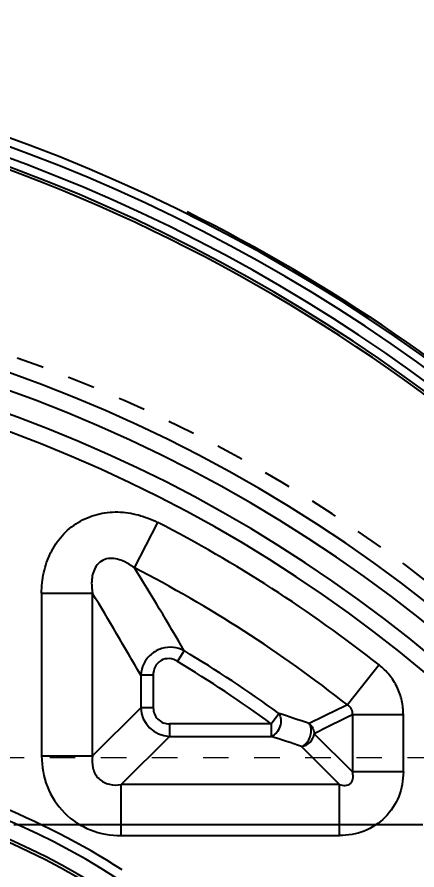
# Model space of a CAD drawing. Header units: millimetres. Extents: x 2141 to 4292, y -4498 to 2648.
# Drawn here: x 3456.4 to 3480.3, y -168.9 to -118.1 of the extents above; entities that cross this region are included whole.
import ezdxf

# ---------------------------------------------------------------- set-up
doc = ezdxf.new("R2010")
doc.units = ezdxf.units.MM
doc.header["$LTSCALE"] = 16.335
doc.header["$PDMODE"] = 3
doc.header["$PDSIZE"] = 0.3125
doc.linetypes.add('CENTER', pattern=[0.6, 0.375, -0.075, 0.075, -0.075])
doc.linetypes.add('HIDDEN', pattern=[0.2, 0.1, -0.1])
doc.layers.get('0').update_dxf_attribs({"linetype": 'CONTINUOUS'})
doc.layers.get('Defpoints').update_dxf_attribs({"linetype": 'CONTINUOUS'})
doc.layers.add('21', color=7, linetype='CONTINUOUS')
doc.layers.add('cool', color=153, linetype='HIDDEN', lineweight=9)
doc.styles.get("Standard").update_dxf_attribs({"font": 'txt', "width": 0.8})
doc.dimstyles.get("Standard").update_dxf_attribs({"dimtxt": 0.15625, "dimasz": 0.1875, "dimexe": 0.125, "dimexo": 0.0625, "dimtad": 0, "dimtih": 1, "dimtoh": 1, "dimdsep": 46, "dimtxsty": 'Standard', "dimcen": 0.09, "dimadec": 0, "dimazin": 0, "dimtp": 0.01, "dimtm": 0.01, "dimtfac": 1, "dimtofl": 0, "dimtmove": 0, "dimatfit": 3, "dimfxl": 0, "dimtolj": 1, "dimarcsym": 0})

# ---------------------------------------------------------------- blocks, each defined once
blk = doc.blocks.new('*D61')
at = {"color": 4, "lineweight": -2}
blk.add_line((3527.113, -219.255), (3527.113, -60.351), dxfattribs=at)
at = {"layer": 'Defpoints', "color": 0}
for p in [(3527.113, -60.351), (3527.113, -219.255), (3421.161, -226.18)]:
    blk.add_point(p, dxfattribs=at)
at = {"color": 6, "insert": (3527.113, -51.351), "char_height": 5, "attachment_point": 5, "rotation": 90}
blk.add_mtext('\\A1;105.95', dxfattribs=at)
blk = doc.blocks.new('*D62')
at = {"color": 4, "lineweight": -2}
blk.add_line((3549.662, -116.98), (3549.662, -60.351), dxfattribs=at)
at = {"layer": 'Defpoints', "color": 0}
for p in [(3549.662, -60.351), (3549.662, -116.98), (3421.161, -226.18)]:
    blk.add_point(p, dxfattribs=at)
at = {"color": 6, "insert": (3549.662, -51.351), "char_height": 5, "attachment_point": 5, "rotation": 90}
blk.add_mtext('\\A1;128.50', dxfattribs=at)
blk = doc.blocks.new('*D63')
at = {"color": 4, "lineweight": -2}
blk.add_line((3553.176, -108.18), (3587.767, -108.18), dxfattribs=at)
at = {"layer": 'Defpoints', "color": 0}
for p in [(3553.176, -108.18), (3587.767, -108.18), (3421.161, -226.18)]:
    blk.add_point(p, dxfattribs=at)
at = {"color": 6, "insert": (3595.767, -108.18), "char_height": 5, "attachment_point": 5}
blk.add_mtext('\\A1;118.00', dxfattribs=at)
blk = doc.blocks.new('*D64')
at = {"color": 4, "lineweight": -2}
blk.add_line((3575.76, -166.18), (3587.767, -166.18), dxfattribs=at)
at = {"layer": 'Defpoints', "color": 0}
for p in [(3575.76, -166.18), (3587.767, -166.18), (3421.161, -226.18)]:
    blk.add_point(p, dxfattribs=at)
at = {"color": 6, "insert": (3594.767, -166.18), "char_height": 5, "attachment_point": 5}
blk.add_mtext('\\A1;60.00', dxfattribs=at)

msp = doc.modelspace()

# ---------------------------------------------------------------- linework, layer by layer
at = {"layer": '21', "color": 7, "linetype": 'Continuous'}
for p, q in [((3463.42, -150.876), (3464.813, -148.173)), ((3457.885, -152.396), (3457.885, -162.092)), ((3457.885, -152.396), (3460.925, -152.396)), ((3460.925, -162.092), (3460.925, -152.396)), ((3465.998, -156.469), (3466.389, -155.817)), ((3478.011, -156.666), (3476.129, -159.054)), ((3463.798, -157.284), (3463.798, -159.219)), ((3464.559, -157.284), (3463.798, -157.284)), ((3464.559, -159.219), (3464.559, -157.284)), ((3460.925, -162.092), (3463.798, -159.219)), ((3464.559, -159.219), (3463.798, -159.219)), ((3471.586, -160.169), (3472.033, -159.555)), ((3476.418, -159.651), (3476.418, -163.042)), ((3479.459, -159.651), (3476.418, -159.651)), ((3479.459, -163.042), (3479.459, -159.651)), ((3465.509, -160.169), (3465.509, -160.93)), ((3471.586, -160.169), (3465.509, -160.169)), ((3471.586, -160.169), (3471.586, -160.93)), ((3465.509, -160.93), (3462.636, -163.803)), ((3465.509, -160.93), (3471.586, -160.93)), ((3474.142, -160.766), (3476.418, -163.042)), ((3475.658, -163.803), (3473.382, -161.526)), ((3457.885, -162.092), (3460.925, -162.092)), ((3479.459, -163.042), (3476.418, -163.042)), ((3462.636, -166.843), (3462.636, -163.803)), ((3475.658, -163.803), (3462.636, -163.803)), ((3475.658, -166.843), (3475.658, -163.803)), ((3462.636, -166.843), (3475.658, -166.843))]:
    msp.add_line(p, q, dxfattribs=at)
at = {"layer": '21', "color": 1, "linetype": 'CENTER', "ltscale": 3.980655}
msp.add_line((3261.161, -166.18), (3581.161, -166.18), dxfattribs=at)
at = {"layer": '21', "color": 7, "linetype": 'Continuous'}
for centre, radius, start, end in [((3421.135, -221.18), 102.057, 14.96291, 151.82661), ((3421.135, -221.18), 101.558, 14.96291, 151.63947), ((3421.135, -221.18), 100.92, 15.05965, 151.44394), ((3421.135, -221.18), 100.421, 15.05965, 151.60566), ((3421.135, -221.18), 100.256, 42.93433, 85.81719), ((3421.135, -221.18), 102.168, 47.50695, 63.59657), ((3427.165, -221.18), 86.815, 1.1311, 88.87139), ((3427.165, -221.18), 85.811, 1.129, 88.87112), ((3427.165, -221.18), 84.503, 2.75434, 87.24672), ((3427.165, -221.18), 83.513, 2.75328, 87.24672), ((3427.165, -221.18), 82.142, 51.75728, 62.7208), ((3313.462, -244.346), 176.703, 30.06642, 31.9357), ((3427.165, -221.18), 79.102, 51.75727, 62.72083), ((3307.986, -245.587), 179.095, 29.54148, 31.35527), ((3427.165, -221.18), 76.229, 53.9444, 59.03256), ((3427.165, -221.18), 75.468, 53.94255, 59.03251), ((3631.205, -481.879), 358.141, 115.65836, 116.06467), ((3465.59, -159.138), 1.794, 182.5945, 267.4056), ((3408.417, -352.005), 202.693, 71.16845, 71.70881), ((3628.909, -474.025), 349.406, 115.87614, 116.29181), ((3421.822, -313.802), 160.768, 71.29443, 71.96873), ((3438.22, -207.11), 44.794, 0, 90), ((3438.22, -207.11), 43.789, 0, 90), ((3438.22, -207.11), 43.61, 0, 90), ((3438.22, -207.11), 45.389, 57.3675, 68.363)]:
    msp.add_arc(centre, radius, start, end, dxfattribs=at)
at = {"layer": '21', "color": 8, "linetype": 'HIDDEN'}
msp.add_arc((3427.165, -221.18), 87.821, 218.45894, 155.70987, dxfattribs=at)
at = {"layer": '21', "color": 7, "linetype": 'Continuous'}
for points, knots in [([(3457.885, -152.396), (3457.896, -151.983), (3457.973, -151.156), (3458.372, -149.971), (3458.952, -149.1), (3459.547, -148.523), (3460.225, -148.046), (3461.191, -147.644), (3462.435, -147.494), (3463.671, -147.684), (3464.443, -147.993), (3464.813, -148.173)], [0, 0, 0, 0, 0.12505, 0.249955, 0.375017, 0.437609, 0.500186, 0.625209, 0.750065, 0.875026, 1, 1, 1, 1]), ([(3462.706, -150.463), (3462.577, -150.411), (3462.305, -150.328), (3461.869, -150.305), (3461.439, -150.446), (3461.118, -150.766), (3460.943, -151.166), (3460.848, -151.714), (3460.879, -152.128), (3460.925, -152.395)], [0, 0, 0, 0, 0.123197, 0.249899, 0.380433, 0.510946, 0.637586, 0.76061, 1, 1, 1, 1]), ([(3463.42, -150.876), (3463.363, -150.833), (3463.139, -150.674), (3462.896, -150.539), (3462.706, -150.463)], [0, 0, 0, 0, 0.259062, 1, 1, 1, 1]), ([(3465.75, -155.625), (3465.514, -155.599), (3465.025, -155.645), (3464.383, -155.999), (3463.937, -156.578), (3463.814, -157.049), (3463.798, -157.283)], [0, 0, 0, 0, 0.250242, 0.501753, 0.752035, 1, 1, 1, 1]), ([(3466.006, -156.455), (3465.856, -156.365), (3465.517, -156.245), (3464.982, -156.354), (3464.614, -156.756), (3464.543, -157.109), (3464.543, -157.284)], [0, 0, 0, 0, 0.254077, 0.499996, 0.745908, 1, 1, 1, 1]), ([(3479.459, -159.651), (3479.458, -159.365), (3479.398, -158.792), (3479.117, -157.973), (3478.648, -157.246), (3478.234, -156.844), (3478.011, -156.666)], [0, 0, 0, 0, 0.249957, 0.500006, 0.750027, 1, 1, 1, 1]), ([(3476.418, -159.651), (3476.439, -159.536), (3476.415, -159.284), (3476.232, -159.109), (3476.129, -159.054)], [0, 0, 0, 0, 0.500045, 1, 1, 1, 1]), ([(3464.547, -159.219), (3464.547, -159.466), (3464.741, -159.987), (3465.263, -160.181), (3465.509, -160.181)], [0, 0, 0, 0, 0.499994, 1, 1, 1, 1]), ([(3472.033, -159.555), (3472.1, -159.658), (3472.186, -159.926), (3472.118, -160.342), (3471.928, -160.719), (3471.701, -160.886), (3471.586, -160.93)], [0, 0, 0, 0, 0.230002, 0.499816, 0.769691, 1, 1, 1, 1]), ([(3473.843, -160.162), (3473.931, -160.236), (3474.076, -160.423), (3474.136, -160.651), (3474.142, -160.766)], [0, 0, 0, 0, 0.5, 1, 1, 1, 1]), ([(3473.965, -160.586), (3473.966, -160.546), (3473.959, -160.398), (3473.908, -160.249), (3473.843, -160.162)], [0, 0, 0, 0, 0.269986, 1, 1, 1, 1]), ([(3473.382, -161.526), (3473.448, -161.503), (3473.73, -161.333), (3473.9, -161.015), (3473.947, -160.766)], [0, 0, 0, 0, 0.217251, 1, 1, 1, 1]), ([(3473.382, -161.526), (3473.57, -161.506), (3473.94, -161.324), (3474.122, -160.954), (3474.142, -160.766)], [0, 0, 0, 0, 0.5, 1, 1, 1, 1]), ([(3457.885, -162.092), (3457.896, -162.713), (3458.107, -163.969), (3459.156, -165.572), (3460.76, -166.62), (3462.015, -166.833), (3462.636, -166.843)], [0, 0, 0, 0, 0.250129, 0.500013, 0.749892, 1, 1, 1, 1]), ([(3460.925, -162.092), (3460.892, -162.324), (3460.893, -162.69), (3461.057, -163.146), (3461.278, -163.45), (3461.582, -163.671), (3462.038, -163.835), (3462.404, -163.836), (3462.636, -163.803)], [0, 0, 0, 0, 0.243803, 0.370664, 0.499992, 0.629321, 0.756201, 1, 1, 1, 1]), ([(3479.459, -163.042), (3479.447, -163.539), (3479.283, -164.544), (3478.439, -165.823), (3477.159, -166.665), (3476.155, -166.832), (3475.658, -166.843)], [0, 0, 0, 0, 0.250138, 0.499982, 0.749916, 1, 1, 1, 1]), ([(3475.658, -163.803), (3475.763, -163.832), (3475.934, -163.859), (3476.167, -163.821), (3476.337, -163.721), (3476.437, -163.552), (3476.475, -163.318), (3476.448, -163.148), (3476.418, -163.042)], [0, 0, 0, 0, 0.23344, 0.361002, 0.49997, 0.63895, 0.766556, 1, 1, 1, 1])]:
    msp.add_open_spline(points, degree=3, knots=knots, dxfattribs=at)
for points in [[(3466.389, -155.817), (3466.191, -155.715), (3465.971, -155.649), (3465.75, -155.625)], [(3473.947, -160.766), (3473.958, -160.707), (3473.965, -160.646), (3473.965, -160.586)]]:
    msp.add_open_spline(points, degree=3, dxfattribs=at)
at = {"layer": 'cool', "ltscale": 0.932966}
msp.add_line((3275.491, -162.18), (3566.831, -162.18), dxfattribs=at)

# ---------------------------------------------------------------- dimensions: what is measured, and where the dimension line sits
for feature_location, offset, dtype, picture, middle in [((3527.113, -219.255), (0, 158.904), 1, '*D61', (3527.113, -51.351)), ((3549.662, -116.98), (0, 56.63), 1, '*D62', (3549.662, -51.351)), ((3553.176, -108.18), (34.59, 0), 0, '*D63', (3595.767, -108.18)), ((3575.76, -166.18), (12.007, 0), 0, '*D64', (3594.767, -166.18))]:
    dim = msp.add_ordinate_dim(feature_location=feature_location, offset=offset, dtype=dtype, origin=(3421.161, -226.18), dimstyle='Standard', override={"dimtxt": 5, "dimasz": 5, "dimexe": 0, "dimexo": 0, "dimgap": 0, "dimtih": 0, "dimtoh": 0, "dimzin": 0, "dimcen": 0, "dimclrd": 4, "dimclre": 4, "dimclrt": 6, "dimadec": 2, "dimtp": 0, "dimtm": 0, "dimtzin": 0})
    dim.commit()
    dim.dimension.update_dxf_attribs({"geometry": picture, "text_midpoint": middle})

doc.saveas('drawing.dxf')
